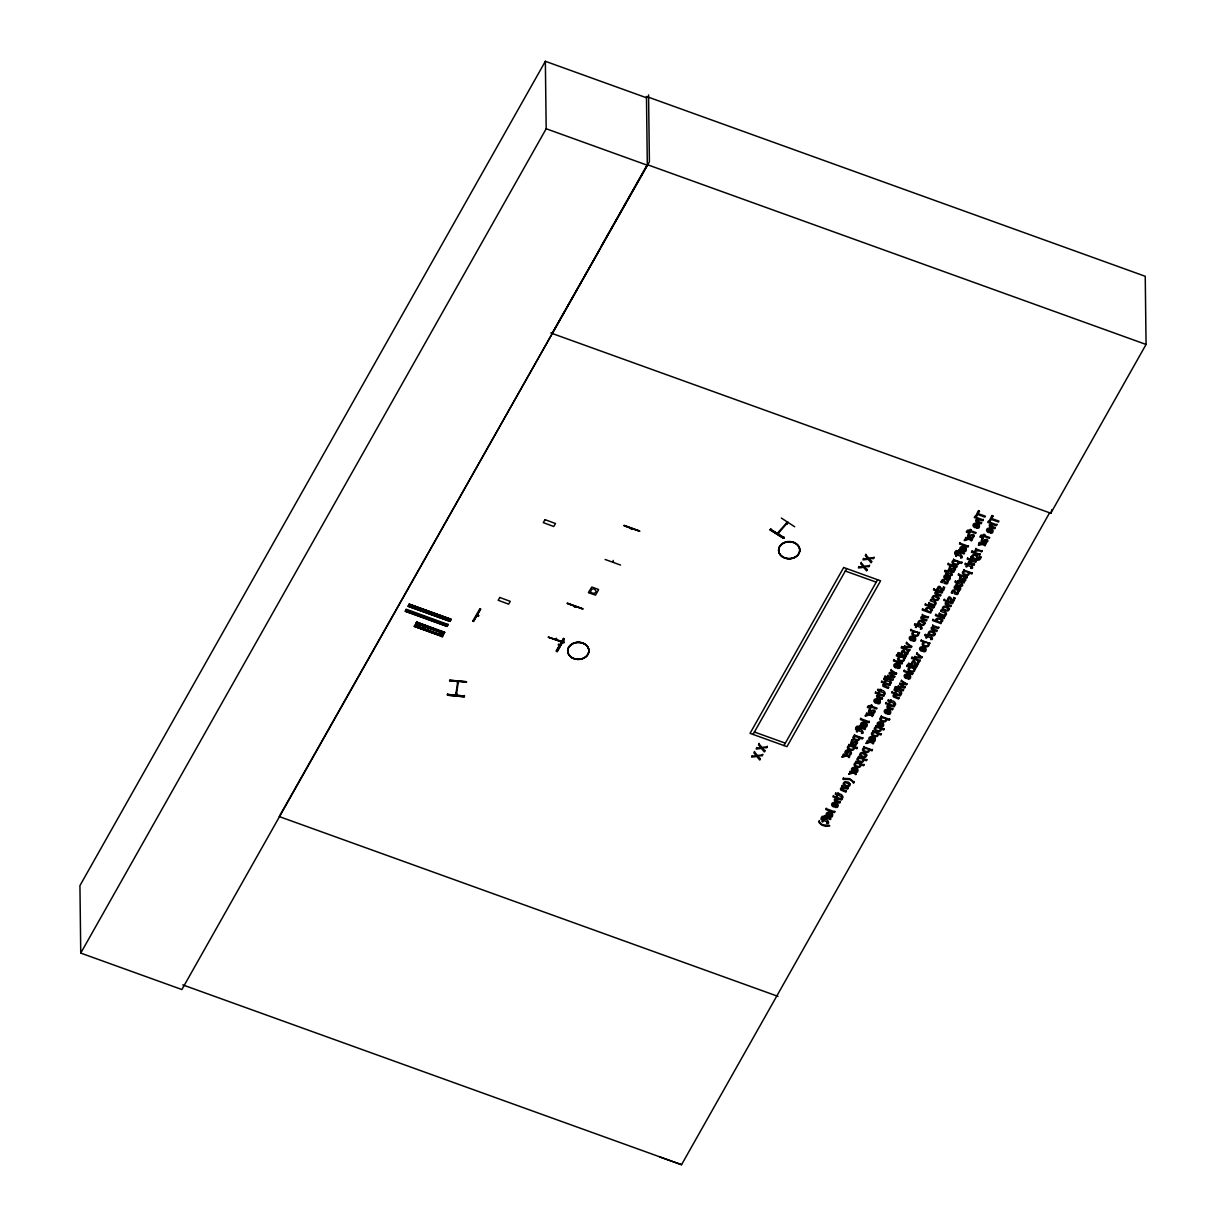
<?xml version="1.0" encoding="UTF-8"?>
<svg xmlns="http://www.w3.org/2000/svg" width="1226" height="1226" viewBox="0 0 1226 1226"><rect width="100%" height="100%" fill="white"/><g stroke="black" fill="none" stroke-linecap="round" stroke-linejoin="round"><path stroke-width="1.5" d="M854.307 747.216C854.92 753.683 843.028 748.688 849.128 745.347M859.809 737.485C860.422 743.952 848.53 738.956 854.629 735.615M861.004 764.258C861.617 770.71 849.725 765.729 855.825 762.388M863.824 759.262C864.437 765.714 852.545 760.733 858.644 757.392M869.403 749.362C870.031 755.814 858.139 750.833 864.238 747.492M878.352 733.531C878.965 739.983 867.073 735.002 873.173 731.661M881.172 728.535C881.785 734.987 869.893 730.006 875.992 726.666M886.674 718.773C887.287 725.24 875.395 720.244 881.494 716.919M958.916 561.937C959.529 568.404 947.652 563.408 953.751 560.067M969.276 572.481C969.889 578.933 958.012 573.952 964.096 570.611M464.409 695.494L464.302 696.797L447.459 695.219L447.567 693.916M464.302 696.782L447.475 695.096M555.991 639.589L556.374 638.21M556.926 639.267L555.899 639.405M574.32 606.947L575.163 607.115L574.795 606.303M612.755 561.723L613.536 561.952M631.85 529.325L631.528 528.605M908.527 651.052L907.838 653.887A2.575 2.054 -0.7 0 1 906.765 654.669C902.535 655.956 905.171 646.761 902.29 652.814M918.887 661.596L918.197 664.415A2.575 2.054 -0.7 0 1 917.125 665.212L914.565 664.553L914.228 661.519L912.818 662.178L912.634 663.971L911.516 663.005M944.572 587.223L943.867 590.043A2.575 2.054 -0.7 0 1 942.794 590.84L940.25 590.181L939.913 587.147L938.503 587.806L938.304 589.599L937.2 588.633M948.449 580.358L947.744 583.193A2.575 2.054 -0.7 0 1 946.671 583.974L944.127 583.315L943.79 580.281L942.38 580.955L942.181 582.733L941.078 581.783M954.931 597.752L954.226 600.587A2.575 2.054 -0.7 0 1 953.154 601.368L950.61 600.725L950.273 597.69L948.863 598.349L948.663 600.127L947.56 599.177M958.809 590.901L958.104 593.736A2.575 2.054 -0.7 0 1 957.031 594.518L954.472 593.859L954.15 590.825L952.74 591.499L952.541 593.277L951.437 592.311M903.715 658.577L903.24 660.078A1.578 1.272 -0.7 0 1 902.336 660.584C895.593 660.553 899.853 655.036 903.715 658.01M914.075 669.12L913.6 670.622A1.578 1.272 -0.7 0 1 912.68 671.128C905.953 671.097 910.213 665.565 914.06 668.553M917.967 633.336L917.492 634.838A1.578 1.272 -0.7 0 1 916.573 635.344C909.845 635.313 914.106 629.796 917.952 632.769M928.327 643.88L927.852 645.382A1.578 1.272 -0.7 0 1 926.933 645.887C920.205 645.857 924.45 640.34 928.312 643.313M853.48 747.477L852.99 748.979A1.563 1.257 -0.7 0 1 852.039 749.484L849.235 748.81L848.576 747.278L850.001 746.22L853.465 746.91M858.966 737.178L858.491 739.247M860.162 764.503L859.687 766.02A1.563 1.257 -0.7 0 1 858.736 766.511L855.932 765.852L855.258 764.319L856.698 763.262L860.162 763.951M862.981 759.522L862.506 761.024A1.563 1.257 -0.7 0 1 861.556 761.515L858.752 760.856L858.077 759.323L859.518 758.266L862.981 758.955M868.575 749.622L868.1 751.124A1.563 1.257 -0.7 0 1 867.15 751.615L864.345 750.956L863.671 749.423L865.112 748.366L868.575 749.055M877.51 733.792L877.034 735.293A1.563 1.257 -0.7 0 1 876.084 735.784L873.28 735.125L872.606 733.592L874.046 732.535L877.51 733.225M880.329 728.796L879.854 730.298A1.563 1.257 -0.7 0 1 878.904 730.788L876.1 730.129L875.425 728.596L876.866 727.539L880.329 728.229M885.846 719.034L885.356 720.536A1.563 1.257 -0.7 0 1 884.406 721.041L881.601 720.382L880.942 718.85L882.368 717.792L885.831 718.482M958.088 562.198L957.598 563.699A1.563 1.257 -0.7 0 1 956.663 564.19L953.843 563.531L953.184 561.998L954.61 560.941L958.073 561.631M968.448 572.741L967.958 574.243A1.563 1.257 -0.7 0 1 967.023 574.733L964.203 574.075L963.544 572.542L964.969 571.485L968.433 572.174M926.182 610.456C928.925 603.238 935.53 616.402 926.166 609.889M936.541 621C939.285 613.782 945.89 626.946 936.526 620.433M972.325 557.6C974.915 550.413 981.29 563.301 972.325 557.033M902.275 653.427L901.171 653.029C903.47 644.125 907.025 659.465 907.347 650.669M911.531 663.572C913.83 654.669 917.385 670.009 917.707 661.212M937.2 589.2C939.53 580.296 943.07 595.683 943.422 586.794M941.078 582.335C943.407 573.446 946.932 588.817 947.284 579.944M947.56 599.729C949.889 590.84 953.414 606.226 953.767 597.338M951.437 592.878C953.751 583.99 957.291 599.361 957.644 590.488M563.96 641.934L563.776 642.838L548.344 637.168L563.945 642.026M548.344 637.229L563.975 642.501M605.108 559.47L620.54 565.048M449.605 680.951L449.727 680.154L466.57 681.763L449.62 680.338M455.919 693.027L455.704 695.234L457.742 681.702M458.325 682.989C456.011 684.062 458.892 679.832 458.233 682.989M458.309 681.901L456.287 695.295M631.099 529.172L631.926 529.341M449.635 680.736L466.493 682.254M856.499 727.907L858.89 727.279L857.74 729.317L855.963 728.121M955.636 552.328L957.996 551.746L956.847 553.784L955.085 552.574M967.191 531.854L969.582 531.21L968.816 532.59L969.674 532.896L970.425 530.996M980.754 536.727L983.145 536.099L982.363 537.478L983.221 537.785L983.972 535.869M778.862 531.839L778.801 532.85M980.999 556.757C981.091 562.703 972.509 559.807 970.747 557.462M784.165 537.203L783.583 538.352L770.219 530L770.725 528.973M783.583 538.337L770.265 529.893M405.346 611.176L447.122 626.394L405.254 611.314L405.53 610.425L447.659 625.429L405.76 610.471M405.791 610.395L447.352 625.766M448.072 624.295L447.796 625.183L405.944 610.104L406.22 609.215L448.072 624.478M408.656 605.399L450.509 620.494L449.973 621.398L408.12 606.318L408.672 605.353L450.509 620.494M409.07 604.403L451.183 619.283L450.647 620.203L408.794 605.108L409.07 604.219M442.417 636.325L414.311 626.317L416.871 622.134L444.425 632.831M414.495 626.256L414.771 625.505L442.862 635.558L414.924 625.551M442.08 636.938L444.578 632.233L443.95 633.643L416.043 623.574L416.687 622.18L444.762 632.233M416.687 622.302L444.471 632.754M442.234 636.509L442.663 635.742M447.107 626.394L447.383 625.505M659.787 1156.992L681.549 1164.7L1049.609 512.805L1050.789 513.219L1051.923 509.572M842.017 756.672C843.212 758.618 846.4 753.423 849.112 757.637L849.572 756.258M865.219 715.555C866.43 717.516 869.602 712.306 872.33 716.536L872.789 715.141M848.698 773.698C849.909 775.66 853.097 770.449 855.809 774.679L856.269 773.284M866.046 742.971C867.257 744.933 870.445 739.722 873.157 743.952L873.617 742.558M964.341 540.007C965.552 541.969 968.724 536.758 971.436 540.988L971.896 539.593M975.559 551.884C972.601 551.761 979.467 549.401 981.566 551.945L982.026 550.551M842.017 757.224L843.886 755.201M865.234 716.122L867.104 714.084M848.714 774.265L850.583 772.227M866.062 743.538L867.931 741.5M964.341 540.574L966.226 538.536M974.471 551.531L976.34 549.509M985.459 544.482L984.999 545.861C982.44 542.26 975.329 548.007 979.773 543.425M821.451 818.14L823.213 819.336C826.845 813.911 818.937 820.96 821.972 816.608A1.824 1.471 -0.7 0 1 823.121 816.179L824.822 816.501L825.129 815.367M856.499 728.474L855.564 728.137L856.484 726.589A1.824 1.471 -0.7 0 1 857.633 726.16L859.334 726.482L859.641 725.363M871.303 706.544L870.552 708.444L869.694 708.138C871.977 703.954 865.127 710.329 868.069 706.069A1.824 1.471 -0.7 0 1 869.219 705.64L870.92 705.961L871.226 704.843M955.621 552.926L954.671 552.589L955.606 551.056A1.824 1.471 -0.7 0 1 956.755 550.612L958.456 550.934L958.763 549.815M967.207 532.406L966.257 532.069L967.191 530.521A1.824 1.471 -0.7 0 1 968.341 530.092L970.042 530.414L970.348 529.295M980.754 537.294L979.819 536.957L980.739 535.41A1.824 1.471 -0.7 0 1 981.888 534.98L983.589 535.302L983.896 534.184M455.796 694.008L456.593 693.839L456.424 695.219M408.166 606.272L450.019 621.367M416.074 623.559L443.996 633.612M442.387 636.417L414.311 626.317L442.203 636.555M646.485 97.758L545.355 61.3L79.935 885.616L80.747 953.092L181.877 989.535L647.313 165.219L646.47 96.486L1145.237 276.294L1146.065 344.46L1050.728 513.342L1049.548 512.912M80.747 953.092L546.183 128.761L545.355 61.3M600.587 247.376L647.297 164.652L1146.065 344.46M417.177 627.36L419.507 623.206M419.062 628.034L421.407 623.881M421.897 629.061L424.242 624.908M424.411 629.965L426.755 625.812M427.246 630.976L429.59 626.838M439.398 635.359L441.743 631.221M588.449 592.465L591.821 587.039L598.411 589.415M598.564 589.721L595.56 595.116L588.587 592.756M753.055 734.42L846.676 568.603M760.365 758.496L759.798 760.059L756.825 756.503L751.645 757.116L752.166 755.599M752.182 756.166L756.289 755.722L753.959 752.994L754.526 751.431M764.917 750.419L764.365 751.982L761.377 748.427L756.197 749.04L756.733 747.523M756.733 748.09L760.84 747.661L758.526 744.933L759.078 743.37M867.15 569.339L866.598 570.918L863.625 567.362L858.43 567.96L858.966 566.458M858.966 567.01L863.073 566.581L860.759 563.853L861.311 562.29M871.717 561.278L871.15 562.841L868.177 559.286L862.997 559.899L863.518 558.382M863.533 558.949L867.64 558.504L865.311 555.776L865.878 554.229M758.005 755.706L762.189 755.829L762.725 754.312M762.557 747.645L766.74 747.753L767.277 746.251M864.79 566.565L868.989 566.673L869.51 565.171M869.357 558.504L873.54 558.612L874.061 557.11M783.95 745.561L877.586 579.745M869.341 721.24L868.882 722.635L860.345 719.555L860.821 718.16M878.306 693.763L875.226 693.211L875.686 691.832M884.452 682.882L881.371 682.33L881.831 680.936M902.459 662.592L901.999 663.986L893.463 660.906L893.923 659.511M899.332 656.431L896.298 655.895L896.758 654.5M913.585 631.191L910.55 630.654L911.01 629.275M931.193 611.697L930.733 613.092L922.197 610.012L922.657 608.617M934.028 606.686L933.553 608.081L925.032 605L925.492 603.606M936.572 590.549L933.492 589.997L933.967 588.618M956.862 566.228L956.403 567.623L947.867 564.542L948.342 563.148M968.463 545.693L968.004 547.087L959.468 544.007L959.927 542.612M977.413 518.215L974.333 517.663L974.808 516.284M886.107 676.308L885.586 677.825L884.513 677.426L885.034 675.924M899.317 652.906L898.796 654.408L897.723 654.025L898.26 652.508M902.765 646.807L902.244 648.309L901.171 647.926L901.692 646.424M977.72 513.955L976.478 516.728L975.513 516.376L978.486 510.522M858.108 729.899L857.25 731.983L856.407 731.677L857.265 730.16L855.503 729.516L855.978 728.688M880.161 690.866L879.303 692.951L878.444 692.644L879.303 691.112L877.54 690.483L878.015 689.089M886.306 679.97L885.448 682.07L884.59 681.763L885.448 680.231L883.685 679.602L884.161 678.208M917.063 625.475L916.22 627.574L915.362 627.268L916.22 625.735L914.458 625.107L914.918 623.712M947.269 572.006L946.411 574.09L945.553 573.783L946.411 572.251L944.648 571.622L945.123 570.228M957.23 554.351L956.372 556.435L955.514 556.129L956.387 554.612L954.625 553.968L955.085 553.141M977.72 514.522L984.922 517.111L985.413 516.238L978.21 513.648L979.451 510.874M843.902 755.768L842.982 755.431L843.457 754.036M849.143 745.914L848.959 744.289M854.629 736.182L854.461 734.558M867.119 714.651L866.2 714.329L866.659 712.934M878.015 689.656L879.778 690.284L880.084 689.165M884.161 678.76L885.923 679.403L886.229 678.284M893.218 678.943L892.758 680.338L886.643 678.131L887.103 676.737M894.781 676.185L894.352 677.503L887.532 676.553L887.992 675.158M893.202 676.047L889.141 673.702L889.524 672.446M894.919 672.982L890.674 670.974L891.164 669.549M906.443 655.527L905.983 656.921L899.853 654.715L900.313 653.32M909.876 649.443L909.416 650.822L903.301 648.615L903.761 647.236M911.715 646.194L911.301 647.497L904.129 647.144L904.619 645.719M910.09 646.087L906.137 643.589L906.642 642.133M914.933 624.264L916.696 624.908L917.002 623.789M922.534 615.421L922.32 614.349M935.177 604.633L934.718 606.027L928.588 603.82L929.047 602.426M929.063 602.993L933.63 604.648L935.101 603.636L934.595 602.364L930.304 600.786L930.779 599.391M945.123 570.795L946.886 571.423L947.192 570.305M953.751 560.634L953.567 559.01M966.226 539.103L965.322 538.781L965.782 537.386M861.541 732.964C865.02 735.232 862.476 727.784 858.583 729.639L859.717 727.064M859.717 727.616L864.989 729.516L865.464 728.688L860.192 726.788L860.499 725.669M871.303 707.095L876.575 708.996L877.05 708.168L871.778 706.268L872.084 705.149M883.578 693.931C887.057 696.184 884.513 688.736 880.636 690.59L880.942 689.472M889.724 683.051C893.202 685.303 890.658 677.855 886.781 679.71L887.088 678.591M920.496 628.555C923.975 630.808 921.431 623.36 917.538 625.214L917.86 624.095M950.686 575.071C954.165 577.323 951.621 569.875 947.744 571.73L948.05 570.611M960.648 557.432C964.126 559.684 961.598 552.236 957.705 554.091L958.839 551.516M958.839 552.068L964.111 553.968L964.571 553.141L959.314 551.24L959.621 550.122M970.425 531.548L975.697 533.448L976.157 532.62L970.9 530.72L971.207 529.601M855.549 744.274L857.28 743.538A2.038 1.624 -0.7 0 0 857.342 742.282L857.158 741.991A2.299 1.839 -0.7 0 0 856.177 741.332C852.959 741.469 849.603 745.577 852.775 740.029M870.491 708.674C867.303 714.222 870.675 710.099 873.893 709.977A2.299 1.839 -0.7 0 1 874.874 710.636L875.042 710.911A2.038 1.624 -0.7 0 1 874.996 712.168L873.264 712.919M950.732 566.55C947.545 572.098 950.916 567.99 954.135 567.853A2.299 1.839 -0.7 0 1 955.115 568.512L955.284 568.803A2.038 1.624 -0.7 0 1 955.238 570.044L953.506 570.795M969.659 532.329C967.023 538.26 968.892 535.21 973 534.429A2.299 1.839 -0.7 0 1 973.98 535.088L974.164 535.364A2.038 1.624 -0.7 0 1 974.103 536.62L972.371 537.371M848.239 751.216L846.201 751.461L845.695 753.086L846.768 753.821L848.239 750.649M864.161 723.003L862.123 723.263L861.633 724.888L862.69 725.608L864.161 722.436M877.341 699.648L875.303 699.908L874.812 701.533L875.87 702.268L877.341 699.096M897.279 664.354L895.241 664.615L894.735 666.239L895.808 666.959L897.263 663.787M912.696 637.06L910.642 637.305L910.152 638.93L911.225 639.665L912.68 636.493M947.3 575.76L945.261 576.021L944.756 577.645L945.828 578.365L947.3 575.193M963.284 547.455L961.245 547.715L960.74 549.34L961.812 550.06L963.284 546.888M976.463 524.1L974.425 524.36L973.919 525.985L974.992 526.72L976.463 523.548M849.036 751.492L850.216 752.212A1.87 1.502 -0.7 0 1 850.553 753.178C845.189 757.867 854.783 754.296 850.124 750.925C841.894 746.465 844.929 761.545 849.02 750.925M864.56 726.528C868.008 729.577 868.514 720.336 863.257 722.083C856.759 722.85 864.79 731.37 864.943 722.727M877.739 703.172C881.188 706.237 881.693 696.996 876.437 698.743C869.939 699.494 877.969 708.03 878.138 699.372M897.677 667.879C901.125 670.944 901.616 661.688 896.375 663.435C889.861 664.201 897.892 672.722 898.06 664.078M913.079 640.57C916.542 643.635 917.033 634.394 911.792 636.141C905.278 636.907 913.309 645.428 913.477 636.769M947.698 579.285C951.146 582.335 951.637 573.094 946.395 574.841C939.882 575.607 947.928 584.128 948.081 575.484M963.682 550.98C967.13 554.029 967.62 544.788 962.379 546.535C955.866 547.302 963.897 555.822 964.065 547.179M976.861 527.624C980.31 530.689 980.8 521.448 975.559 523.195C969.046 523.962 977.076 532.482 977.245 523.824M864.545 727.125L866.475 724.964A1.87 1.502 -0.7 0 0 866.138 723.999L864.958 723.279M877.724 703.785L879.655 701.624A1.87 1.502 -0.7 0 0 879.318 700.659L878.138 699.939M897.647 668.492L899.593 666.331A1.87 1.502 -0.7 0 0 899.256 665.366L898.06 664.645M913.063 641.183L915.01 639.022A1.87 1.502 -0.7 0 0 914.673 638.056L913.477 637.336M943.392 587.407L944.572 587.775M947.269 580.542L948.449 580.925M947.667 579.883L949.614 577.722A1.87 1.502 -0.7 0 0 949.276 576.756L948.096 576.036M963.651 551.577L965.598 549.432A1.87 1.502 -0.7 0 0 965.26 548.451L964.08 547.731M976.831 528.237L978.777 526.077A1.87 1.502 -0.7 0 0 978.44 525.111L977.26 524.391M861.541 733.531L862.154 732.06L858.123 730.466M883.594 694.498L884.191 693.012L880.161 691.418M889.739 683.602L890.337 682.131L886.306 680.537M920.496 629.122L921.109 627.635L917.079 626.042M950.702 575.638L951.299 574.151L947.269 572.557M960.663 557.983L961.276 556.512L957.23 554.918M851.733 739.661L850.66 743.906L855.748 745.898L856.208 744.504M869.449 708.291L868.36 712.536L873.448 714.528L873.908 713.149M878.306 694.33L876.621 695.525L876.789 697.165L882.03 699.341L882.49 697.946M882.505 698.514L877.586 695.939A1.931 1.548 -0.7 0 1 878.291 695.096L883.747 696.291L884.222 694.897M884.452 683.449L882.766 684.629L882.95 686.284L888.176 688.445L888.635 687.066M888.651 687.617L883.731 685.058A1.931 1.548 -0.7 0 1 884.436 684.2L889.892 685.411L890.367 684.016M890.75 673.273L896.145 674.346L896.574 673.013M904.527 658.301L905.278 657.58M918.78 633.076L919.531 632.34M922.55 615.988L920.849 617.168L921.033 618.823L926.274 620.984L926.733 619.59M926.733 620.157L921.829 617.597A1.931 1.548 -0.7 0 1 922.519 616.739L927.99 617.95L928.45 616.555M936.587 591.116L934.886 592.311L935.07 593.951L940.311 596.127L940.771 594.733M940.771 595.3L935.867 592.725A1.931 1.548 -0.7 0 1 936.557 591.882L942.028 593.077L942.487 591.683M949.69 566.167L948.602 570.427L953.69 572.419L954.15 571.025M968.555 532.743L967.483 536.988L972.57 538.996L973.03 537.601M977.428 518.782L975.727 519.977L975.911 521.617L981.152 523.793L981.612 522.399M981.612 522.966L976.708 520.406A1.931 1.548 -0.7 0 1 977.398 519.548L982.869 520.744L983.329 519.349M854.307 747.783L856.882 748.703L857.342 747.308M859.809 738.037L862.368 738.971L862.843 737.577M958.931 562.489L961.49 563.424L961.95 562.029M819.351 821.19C819.872 827.09 831.228 823.995 829.512 826.063L825.634 826.355L821.65 825.083L818.723 822.171L819.29 820.608M834.829 811.244L834.37 812.639L825.834 809.558L826.309 808.179M836.055 797.482L832.975 796.931L833.435 795.536M854.231 781.698L853.618 783.245L851.61 780.686A7.54 6.053 -0.7 0 0 849.342 779.445L842.936 779.399L843.442 777.805M888.666 704.306L885.586 703.755L886.046 702.36M894.811 693.426L891.731 692.874L892.191 691.479M912.818 673.135L912.359 674.53L903.823 671.45L904.282 670.055M909.692 666.975L906.658 666.438L907.117 665.044M923.944 641.734L920.895 641.198L921.37 639.803M941.553 622.241L941.093 623.636L932.557 620.555L933.017 619.161M944.372 617.23L943.913 618.624L935.392 615.544L935.852 614.149M946.932 601.092L943.851 600.541L944.311 599.146M967.222 576.772L966.762 578.166L958.226 575.086L958.686 573.691M970.287 559.746L967.207 559.194L967.666 557.799M990.976 523.104L987.895 522.552L988.355 521.157M896.467 686.851L895.945 688.353L894.873 687.97L895.394 686.468M909.677 663.435L909.156 664.952L908.083 664.569L908.619 663.051M913.125 657.351L912.604 658.852L911.531 658.469L912.052 656.952M973.061 551.194L972.524 552.696L971.467 552.313L971.988 550.811M991.267 518.843L990.026 521.617L989.06 521.265L992.033 515.41M823.596 819.918L822.738 822.002L821.895 821.696L822.753 820.163L820.991 819.535L821.466 818.707M837.91 794.571L837.052 796.67L836.193 796.348L837.052 794.831L835.304 794.187L835.764 792.808M890.505 701.395L889.662 703.494L888.804 703.188L889.662 701.655L887.9 701.027L888.36 699.632M896.666 690.514L895.808 692.613L894.949 692.292L895.808 690.774L894.045 690.131L894.505 688.751M927.423 636.018L926.565 638.118L925.722 637.796L926.58 636.279L924.818 635.635L925.278 634.256M957.629 582.549L956.77 584.633L955.912 584.327L956.77 582.794L955.008 582.166L955.483 580.772M967.59 564.895L966.732 566.979L965.873 566.673L966.732 565.155L964.985 564.512L965.444 563.117M991.267 519.41L998.47 522L998.96 521.127L991.773 518.537L992.999 515.763M835.764 793.36L837.527 794.004L837.833 792.87M842.201 786.602L841.986 785.514M850.599 772.794L849.679 772.472L850.139 771.077M855.825 762.94L855.656 761.331M858.644 757.959L858.476 756.335M864.238 748.059L864.054 746.435M867.947 742.067L867.027 741.745L867.487 740.351M873.173 732.229L873.004 730.604M875.992 727.233L875.824 725.608M881.509 717.471L881.325 715.846M888.375 700.199L890.137 700.828L890.444 699.709M894.52 689.303L896.283 689.947L896.589 688.813M903.577 689.487L903.118 690.882L897.003 688.675L897.463 687.28M905.14 686.713L904.711 688.047L897.892 687.096L898.352 685.702M903.562 686.591L899.501 684.231L899.884 682.989M905.278 683.526L901.033 681.518L901.524 680.093M916.803 666.07L916.343 667.465L910.213 665.258L910.673 663.864M920.236 659.971L919.776 661.366L913.661 659.159L914.121 657.764M922.075 656.738L921.661 658.04L914.489 657.688L914.964 656.262M920.45 656.63L916.496 654.132L916.987 652.676M925.293 634.807L927.04 635.451L927.362 634.317M932.894 625.965L932.679 624.892M945.537 615.176L945.077 616.571L938.947 614.364L939.407 612.969M939.423 613.536L943.989 615.191L945.445 614.165L944.955 612.893L940.664 611.314L941.124 609.935M955.483 581.339L957.245 581.967L957.552 580.848M964.111 571.178L963.927 569.554M965.444 563.684L967.207 564.312L967.513 563.194M970.762 558.029L971.191 556.681M980.172 553.83L979.712 555.225L973.582 553.018L974.057 551.623M976.34 550.076L975.436 549.738L975.896 548.344M979.773 543.992L978.869 543.654L979.329 542.275M827.029 822.983C830.492 825.236 827.964 817.788 824.071 819.642L825.205 817.068M825.205 817.635L830.477 819.535L830.952 818.707L825.68 816.807L825.987 815.688M841.327 797.651C844.806 799.904 842.262 792.456 838.385 794.31L838.691 793.191M893.938 704.475C897.417 706.728 894.873 699.28 890.98 701.134L891.302 700.015M900.083 693.594C903.562 695.847 901.018 688.399 897.141 690.253L897.447 689.135M930.856 639.098C934.335 641.351 931.791 633.903 927.898 635.758L928.205 634.639M961.046 585.614C964.525 587.867 961.981 580.419 958.104 582.273L958.41 581.155M971.007 567.96C974.486 570.228 971.957 562.78 968.065 564.634L968.371 563.5M983.972 536.436L989.244 538.337L989.719 537.509L984.447 535.609L984.754 534.49M961.092 577.094C957.904 582.641 961.276 578.534 964.494 578.396A2.299 1.839 -0.7 0 1 965.475 579.055L965.644 579.331A2.038 1.624 -0.7 0 1 965.598 580.588L963.866 581.339M983.206 537.218C980.57 543.149 982.44 540.099 986.562 539.317A2.299 1.839 -0.7 0 1 987.528 539.976L987.712 540.252A2.038 1.624 -0.7 0 1 987.666 541.509L985.934 542.244M829.65 813.007L827.611 813.267L827.121 814.892L828.178 815.627L829.65 812.455M835.105 803.367L833.052 803.628L832.561 805.252L833.634 805.972L835.09 802.8M854.936 768.242L852.882 768.503L852.392 770.127L853.465 770.847L854.92 767.675M872.284 737.516L870.23 737.776L869.74 739.401L870.812 740.121L872.268 736.949M880.605 722.773L878.567 723.034L878.061 724.658L879.134 725.378L880.605 722.206M887.701 710.191L885.662 710.452L885.172 712.076L886.229 712.796L887.701 709.639M907.638 674.898L905.585 675.158L905.095 676.783L906.167 677.503L907.623 674.331M923.055 647.589L921.002 647.849L920.511 649.474L921.584 650.209L923.04 647.037M957.659 586.304L955.621 586.549L955.115 588.173L956.188 588.909L957.659 585.737M990.01 528.988L987.972 529.249L987.482 530.873L988.539 531.594L990.01 528.437M830.048 816.531C833.496 819.596 834.002 810.355 828.745 812.102C822.248 812.853 830.278 821.389 830.431 812.731M835.488 806.892C838.952 809.957 839.442 800.701 834.186 802.448C827.688 803.214 835.718 811.735 835.887 803.091M855.319 771.767C858.782 774.832 859.273 765.576 854.032 767.323C847.518 768.089 855.549 776.61 855.717 767.966M872.667 741.04C876.13 744.105 876.621 734.849 871.38 736.596C864.866 737.362 872.897 745.883 873.065 737.24M881.004 726.298C884.452 729.347 884.942 720.106 879.701 721.853C873.188 722.62 881.218 731.14 881.387 722.497M888.099 713.716C891.547 716.781 892.053 707.525 886.796 709.287C880.299 710.038 888.329 718.574 888.482 709.915M908.022 678.422C911.485 681.487 911.975 672.231 906.734 673.978C900.221 674.744 908.251 683.265 908.42 674.622M923.439 651.113C926.902 654.178 927.392 644.937 922.136 646.684C915.638 647.451 923.668 655.971 923.837 647.313M958.058 589.813C961.506 592.878 961.996 583.637 956.755 585.384C950.242 586.151 958.272 594.671 958.441 586.013M990.409 532.513C993.857 535.578 994.363 526.322 989.106 528.084C982.608 528.835 990.639 537.356 990.792 528.712M830.033 817.144L831.964 814.983A1.87 1.502 -0.7 0 0 831.626 814.018L830.446 813.298M835.473 807.505L837.419 805.344A1.87 1.502 -0.7 0 0 837.067 804.363L835.887 803.658M855.304 772.38L857.25 770.219A1.87 1.502 -0.7 0 0 856.897 769.238L855.717 768.533M872.651 741.653L874.598 739.493A1.87 1.502 -0.7 0 0 874.261 738.512L873.065 737.807M880.973 726.895L882.919 724.75A1.87 1.502 -0.7 0 0 882.582 723.769L881.402 723.049M888.084 714.329L890.015 712.168A1.87 1.502 -0.7 0 0 889.678 711.203L888.498 710.482M908.006 679.035L909.953 676.875A1.87 1.502 -0.7 0 0 909.615 675.894L908.42 675.189M923.423 651.726L925.369 649.565A1.87 1.502 -0.7 0 0 925.017 648.6L923.837 647.88M953.751 597.951L954.931 598.319M957.629 591.085L958.809 591.468M958.027 590.426L959.973 588.265A1.87 1.502 -0.7 0 0 959.636 587.3L958.456 586.58M990.393 533.126L992.324 530.965A1.87 1.502 -0.7 0 0 991.987 530L990.807 529.28M827.029 823.55L827.642 822.064L823.611 820.47M841.342 798.203L841.955 796.731L837.91 795.138M893.938 705.042L894.551 703.555L890.52 701.962M900.083 694.146L900.696 692.675L896.666 691.081M930.856 639.65L931.469 638.179L927.438 636.585M961.061 586.181L961.659 584.695L957.629 583.101M971.023 568.527L971.636 567.056L967.59 565.462M836.055 798.049L834.37 799.229L834.554 800.885L839.779 803.045L840.254 801.651M840.254 802.218L835.335 799.658A1.931 1.548 -0.7 0 1 836.04 798.8L841.511 800.011L841.971 798.616M842.201 787.153L840.515 788.349L840.699 790.004L845.925 792.165L846.4 790.77M846.4 791.337L841.48 788.778A1.931 1.548 -0.7 0 1 842.185 787.92L847.656 789.115L848.116 787.736M888.666 704.873L886.98 706.053L887.149 707.708L892.39 709.885L892.85 708.49M892.865 709.042L887.946 706.482A1.931 1.548 -0.7 0 1 888.635 705.64L894.106 706.835L894.566 705.44M894.811 693.993L893.126 695.173L893.294 696.828L898.535 698.989L898.995 697.594M899.01 698.161L894.091 695.602A1.931 1.548 -0.7 0 1 894.781 694.744L900.252 695.954L900.712 694.56M901.11 683.817L906.504 684.89L906.933 683.556M914.887 668.844L915.638 668.124M929.139 643.619L929.89 642.884M932.909 626.517L931.208 627.712L931.392 629.367L936.633 631.528L937.093 630.133M937.093 630.7L932.189 628.141A1.931 1.548 -0.7 0 1 932.879 627.283L938.35 628.494L938.81 627.099M946.947 601.659L945.246 602.84L945.43 604.495L950.671 606.671L951.131 605.276M951.131 605.828L946.227 603.269A1.931 1.548 -0.7 0 1 946.916 602.426L952.387 603.621L952.847 602.227M960.05 576.71L958.962 580.955L964.05 582.963L964.51 581.568M970.287 560.297L968.601 561.493L968.785 563.148L974.011 565.309L974.486 563.914M974.486 564.481L969.567 561.922A1.931 1.548 -0.7 0 1 970.272 561.064L975.743 562.259L976.202 560.88M982.103 537.632L981.03 541.877L986.118 543.869L986.578 542.49M990.976 523.671L989.29 524.851L989.459 526.506L994.7 528.682L995.16 527.287M995.175 527.839L990.256 525.28A1.931 1.548 -0.7 0 1 990.945 524.437L996.416 525.632L996.876 524.238M979.926 556.359L979.007 559.194L976.54 558.55M861.004 764.809L863.564 765.744L864.039 764.35M863.824 759.813L866.384 760.748L866.859 759.354M869.418 749.914L871.977 750.848L872.437 749.454M878.352 734.083L880.927 735.018L881.387 733.623M881.172 729.087L883.747 730.022L884.207 728.627M886.674 719.34L889.248 720.26L889.708 718.88M969.291 573.032L971.85 573.967L972.31 572.573M552.022 333.411L649.397 161.832L648.569 94.938M472.684 621.184L479.872 608.74L480.669 609.092L473.543 621.49L472.761 621.138M476.975 615.513L478.937 615.697L477.22 615.069M558.244 644.953L559.914 644.784M558.612 644.324L559.715 645.336M563.5 638.44L556.282 651.312L557.14 651.634L564.251 639.206L557.14 651.604M563.608 638.93L556.267 650.761M567.347 603.59L582.978 608.862L567.332 603.039M624.111 525.831L639.742 531.088L624.111 525.264M778.908 532.605L777.361 533.325L787.69 521.678M786.694 523.594L787.368 524.023L787.291 522.996M969.827 537.003C970.624 533.479 975.406 536.314 971.528 537.616L969.827 536.452M950.947 570.427C951.759 566.902 956.541 569.738 952.648 571.04L950.947 569.875M983.375 541.892C984.187 538.352 988.968 541.187 985.076 542.505L983.375 541.325M961.307 580.971C962.119 577.446 966.9 580.281 963.008 581.584L961.307 580.419M870.705 712.551C871.517 709.026 876.299 711.846 872.406 713.164L870.705 712M853.005 743.921C853.802 740.381 858.583 743.217 854.706 744.534L852.99 743.354M480.515 608.954L473.435 621.306M408.396 605.613L450.432 620.617M781.33 518.046L794.693 526.766M770.219 530.015L770.786 528.866M787.705 522.659L786.648 523.747M787.353 522.797L787.337 521.816M787.414 522.843L778.066 533.601M858.966 737.745L855.503 736.489L854.062 737.546L854.737 739.079L857.541 739.738A1.563 1.257 -0.7 0 0 858.491 739.247M976.54 559.117C981.336 557.033 974.394 552.604 972.034 555.531A3.004 2.421 -0.7 0 0 971.482 557.294L971.207 557.248M934.503 604.387C938.365 605.169 934.81 598.273 930.779 599.943M944.848 614.931C948.709 615.713 945.169 608.816 941.139 610.487M913.585 631.758C907.531 634.501 919.117 639.267 918.795 633.627M923.944 642.301C917.891 645.029 929.477 649.811 929.139 644.171M899.348 656.998C893.279 659.726 904.865 664.507 904.543 658.868M909.692 667.542C903.639 670.27 915.224 675.051 914.903 669.411M930.565 611.467L932.373 610.441A2.161 1.732 -0.7 0 0 932.128 609.23L927.27 607.621A2.636 2.115 -0.7 0 0 925.875 608.387A3.05 2.452 -0.7 0 0 925.323 610.15L922.672 609.184M940.924 622.011L942.717 620.984A2.161 1.732 -0.7 0 0 942.487 619.774L937.629 618.165A2.636 2.115 -0.7 0 0 936.235 618.931A3.05 2.452 -0.7 0 0 935.683 620.678L933.032 619.728M478.462 616.096L477.144 615.559M843.457 778.372L849.771 778.663L854.246 782.265M865.878 554.78L868.82 558.274L874.077 557.661M861.326 562.857L864.253 566.351L869.525 565.738M759.078 743.937L762.02 747.431L767.277 746.818M754.526 751.998L757.469 755.492L762.725 754.879M613.123 561.202L613.153 560.435M904.619 646.286L910.106 646.654M914.979 656.83L920.45 657.197M889.524 673.013L894.934 673.549M899.884 683.556L905.294 684.093M888.007 675.71L893.202 676.599M898.352 686.254L903.562 687.142M546.183 128.761L647.313 165.219M550.842 332.997L1050.789 513.219M978.501 511.089L979.467 511.441M992.049 515.977L993.014 516.33M974.808 516.836L983.344 519.916M988.355 521.724L996.891 524.805M970.348 529.862L971.207 530.168M983.911 534.735L984.769 535.042M968.571 533.31L969.613 533.678M982.118 538.199L983.16 538.566M965.782 537.953L971.912 540.16M979.344 542.827L985.459 545.034M959.943 543.179L968.463 546.244M975.911 548.911L982.026 551.118M971.988 551.378L973.061 551.761M974.057 552.19L980.187 554.397M979.926 556.926L980.999 557.309M958.763 550.382L959.621 550.689M967.682 558.366L976.202 561.431M967.529 563.761L968.371 564.067M953.583 559.577L961.966 562.596M948.342 563.715L956.878 566.795M963.942 570.105L972.325 573.14M949.69 566.734L950.732 567.117M958.701 574.258L967.222 577.339M947.208 570.872L948.05 571.178M960.05 577.277L961.092 577.661M957.552 581.4L958.41 581.722M933.967 589.17L942.503 592.25M944.327 599.713L952.863 602.794M845.312 571.025L876.222 582.166M925.492 604.173L934.028 607.253M935.852 614.716L944.388 617.797M922.335 614.9L928.45 617.122M932.695 625.444L938.81 627.651M917.002 624.34L917.86 624.647M927.362 634.884L928.22 635.191M911.01 629.827L919.546 632.907M921.37 640.37L929.906 643.451M901.708 646.976L902.78 647.359M903.761 647.788L909.891 649.995M907.378 651.19L908.543 651.604M912.067 657.519L913.125 657.902M914.121 658.331L920.251 660.538M898.26 653.075L899.332 653.458M900.328 653.887L906.443 656.094M917.738 661.734L918.902 662.147M896.758 655.067L905.294 658.147M908.619 663.618L909.692 664.002M910.688 664.431L916.803 666.637M893.938 660.078L902.459 663.159M907.117 665.611L915.653 668.691M904.282 670.622L912.818 673.702M885.049 676.491L886.107 676.875M887.103 677.304L893.233 679.51M886.229 678.836L887.088 679.143M881.831 681.503L890.367 684.583M895.409 687.035L896.467 687.418M897.463 687.847L903.593 690.054M896.589 689.38L897.447 689.686M892.191 692.046L900.727 695.111M880.084 689.717L880.942 690.039M875.686 692.384L884.222 695.464M890.444 700.261L891.302 700.567M886.046 702.927L894.582 706.007M871.242 705.394L872.1 705.716M869.449 708.858L870.491 709.226M881.325 716.413L889.708 719.432M866.675 713.486L872.789 715.693M860.821 718.727L869.357 721.792M875.824 726.16L884.207 729.194M859.656 725.915L860.514 726.236M873.004 731.156L881.387 734.175M858.966 728.964L858.108 728.091M854.461 735.11L862.843 738.144M867.502 740.918L873.617 743.125M851.748 740.213L852.79 740.596M864.069 746.986L872.452 750.005M848.959 744.856L857.342 747.875M858.476 756.886L866.859 759.921M843.457 754.603L849.587 756.81M855.656 761.882L864.039 764.901M754.419 732.014L785.314 743.155M850.154 771.644L856.269 773.851M842.001 786.081L848.116 788.287M837.848 793.437L838.691 793.743M833.45 796.103L841.971 799.168M826.309 808.731L834.845 811.811M825.144 815.934L826.002 816.24M823.596 818.11L824.454 818.983M823.535 818.784L824.439 818.416M778.004 996.37L279.221 816.562L599.667 249.598M182.766 984.892L681.549 1164.7M624.141 525.678L639.574 531.287M567.377 603.453L582.794 609.061M564.251 639.236L563.393 638.363M558.412 644.34L559.96 644.907M770.725 529.356L784.088 537.693M770.648 529.494L784.165 537.754M891.164 670.101L896.574 673.58M901.524 680.645L906.933 684.123M890.75 673.84L894.796 676.737M901.11 684.384L905.156 687.28M906.642 642.7L911.73 646.746M917.002 653.243L922.075 657.289M456.562 694.085L456.501 693.088M869.357 559.056L871.717 561.845M864.805 567.132L867.165 569.906M762.557 748.212L764.917 750.986M758.005 756.273L760.365 759.047M958.073 552.849L957.215 552.543M786.617 522.567L786.54 523.87M447.551 694.437L464.424 696.046L447.551 694.437M849.296 784.349C848.99 787.184 842.952 785.437 844.637 783A1.532 1.226 -0.7 0 1 845.572 782.495L849.296 784.349M865.786 755.17C865.479 757.99 859.426 756.243 861.127 753.806A1.532 1.226 -0.7 0 1 862.062 753.316L865.786 755.17M924.021 623.13C923.714 625.95 917.676 624.203 919.362 621.766A1.532 1.226 -0.7 0 1 920.297 621.275L924.021 623.13M938.059 598.257C937.752 601.092 931.714 599.33 933.4 596.909A1.532 1.226 -0.7 0 1 934.335 596.403L938.059 598.257M934.381 633.673C934.074 636.493 928.036 634.746 929.722 632.31A1.532 1.226 -0.7 0 1 930.657 631.819L934.381 633.673M948.418 608.801C948.112 611.636 942.074 609.874 943.759 607.437A1.532 1.226 -0.7 0 1 944.694 606.947L948.418 608.801M850.308 784.303L849.695 785.759A2.651 2.13 -0.7 0 1 848.269 786.602L843.488 784.87A2.651 2.13 -0.7 0 1 843.335 783.46L843.871 782.525A2.682 2.145 -0.7 0 1 845.296 781.682L848.714 782.219L850.308 784.303M866.797 755.109L866.169 756.565A2.651 2.13 -0.7 0 1 864.744 757.407L859.978 755.691A2.651 2.13 -0.7 0 1 859.809 754.281L860.345 753.331A2.682 2.145 -0.7 0 1 861.786 752.488L865.188 753.04L866.797 755.109M925.032 623.069L924.419 624.524A2.651 2.13 -0.7 0 1 922.994 625.367L918.213 623.651A2.651 2.13 -0.7 0 1 918.059 622.241L918.596 621.291A2.682 2.145 -0.7 0 1 920.021 620.448L923.439 621L925.032 623.069M939.07 598.211L938.457 599.667A2.651 2.13 -0.7 0 1 937.032 600.495L932.25 598.778A2.651 2.13 -0.7 0 1 932.097 597.369L932.634 596.418A2.682 2.145 -0.7 0 1 934.059 595.575L937.476 596.127L939.07 598.211M935.392 633.612L934.764 635.068A2.651 2.13 -0.7 0 1 933.354 635.911L928.572 634.179A2.651 2.13 -0.7 0 1 928.419 632.785L928.94 631.834A2.682 2.145 -0.7 0 1 930.381 630.992L933.798 631.543L935.392 633.612M949.43 608.755L948.817 610.196A2.651 2.13 -0.7 0 1 947.392 611.038L942.61 609.322A2.651 2.13 -0.7 0 1 942.457 607.912L942.993 606.962A2.682 2.145 -0.7 0 1 944.418 606.119L947.836 606.671L949.43 608.755M409.346 604.142L451.122 619.406L409.331 604.203M414.649 626.011L442.555 636.079L414.649 626.011M416.227 623.115L444.318 633.03L416.242 623.084M843.672 567.515L750.051 733.347L786.954 746.649L880.59 580.817L843.672 567.515M499.81 597.476L498.185 600.265L508.652 604.157L510.261 601.368L499.81 597.476M545.018 519.655L543.287 522.628L553.754 526.506L555.47 523.533L545.018 519.655M591.346 589.399L590.595 591.744L591.392 592.832L594.319 593.415L596.418 591.683L594.258 588.741L591.346 589.399M782.449 556.849A10.59 8.505 -0.7 0 0 799.628 551.608A10.59 8.505 -0.7 0 0 785.468 542.321A10.59 8.505 -0.7 0 0 782.449 556.849A10.559 8.49 -0.7 0 0 799.597 551.623A10.559 8.49 -0.7 0 0 785.468 542.352A10.559 8.49 -0.7 0 0 782.464 556.849M782.433 556.604A10.605 8.521 -0.7 0 0 799.643 551.348A10.605 8.521 -0.7 0 0 785.452 542.045A10.605 8.521 -0.7 0 0 782.433 556.604M571.577 657.504A10.59 8.505 -0.7 0 0 588.756 652.263A10.59 8.505 -0.7 0 0 574.596 642.976A10.59 8.505 -0.7 0 0 571.577 657.504A10.559 8.49 -0.7 0 0 588.725 652.278A10.559 8.49 -0.7 0 0 574.596 643.006A10.559 8.49 -0.7 0 0 571.592 657.504M571.561 657.305A10.605 8.521 -0.7 0 0 588.771 652.048A10.605 8.521 -0.7 0 0 574.58 642.731A10.605 8.521 -0.7 0 0 571.561 657.305"/></g></svg>
